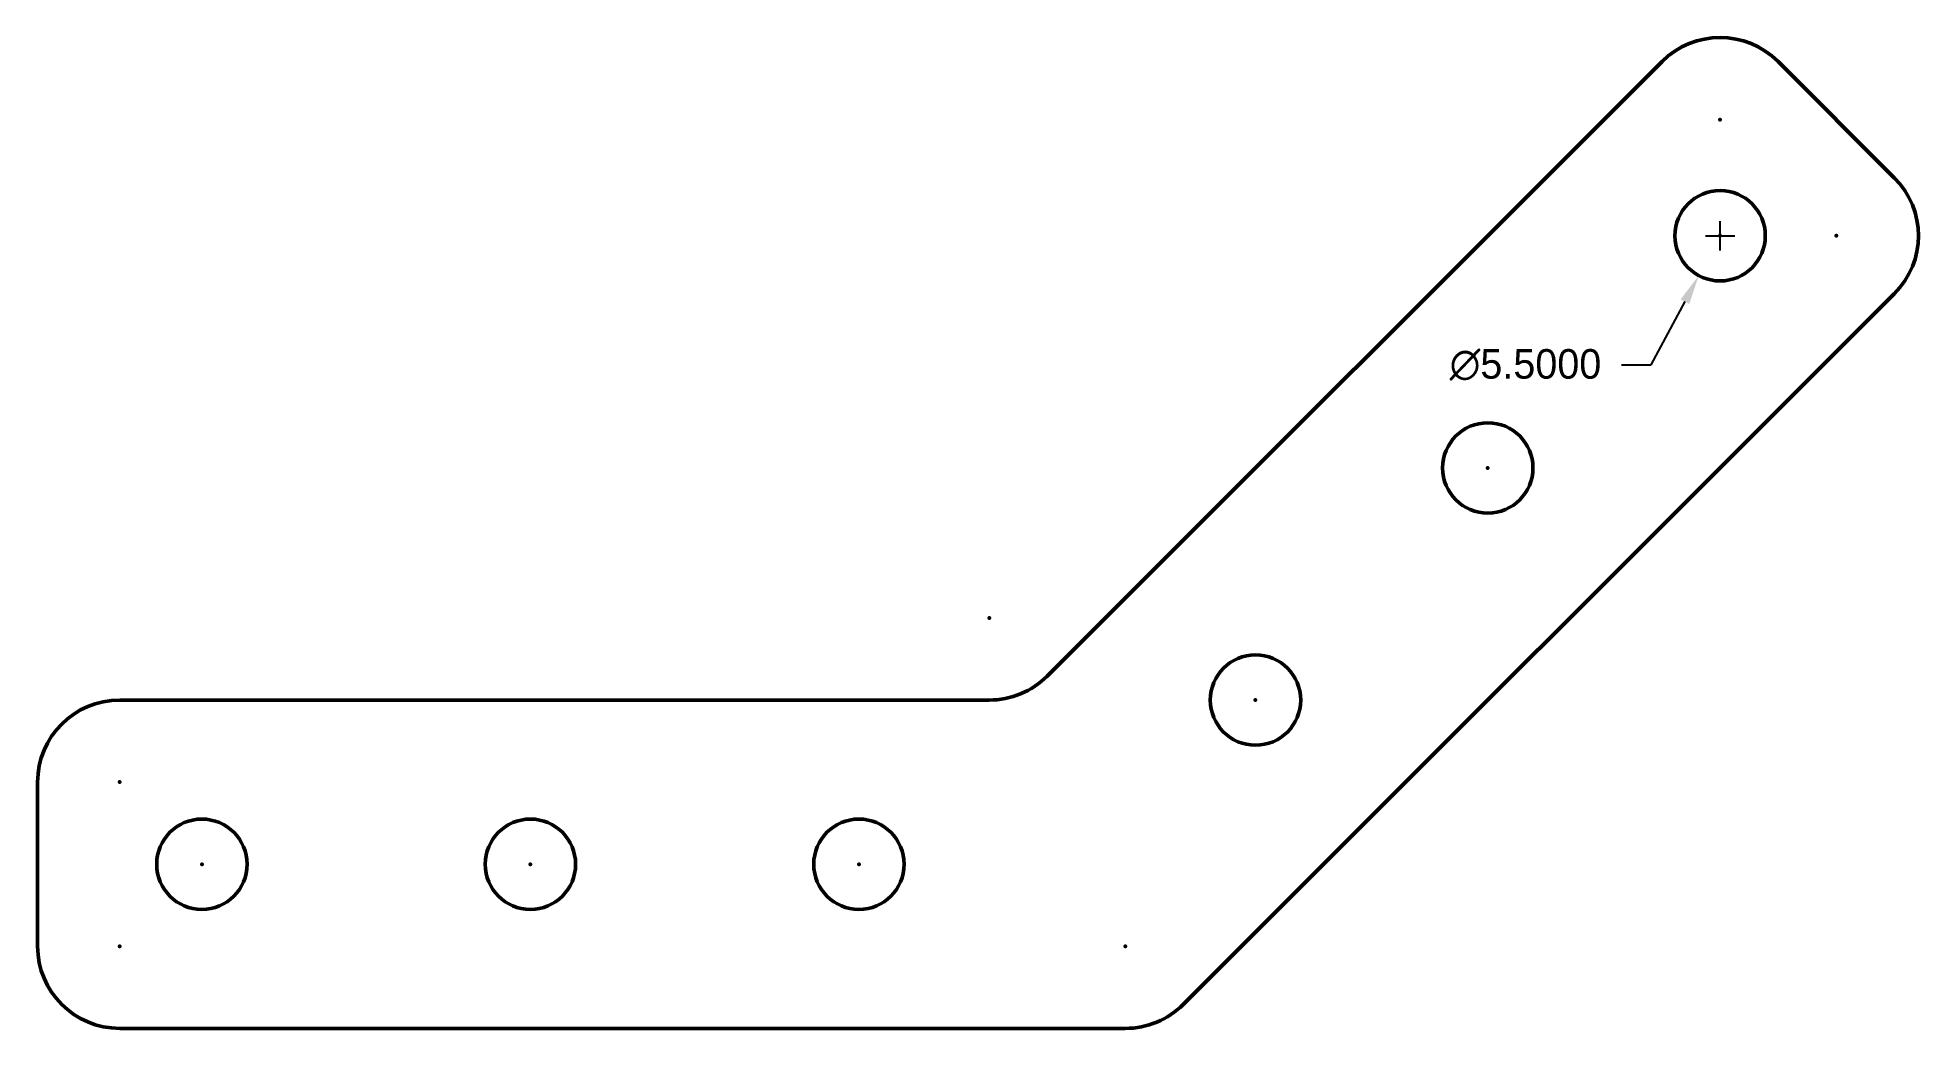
# Model space of a CAD drawing. Header units: millimetres. Extents: x -5 to 109, y 0 to 60.
import ezdxf

# ---------------------------------------------------------------- set-up
doc = ezdxf.new("R2010")
doc.units = ezdxf.units.MM
doc.linetypes.add('Durchgehend', pattern=[0])
for name, color, linetype, lineweight in [('IV_ARC_CENTERS', 7, 'Durchgehend', 50), ('IV_INTERIOR_PROFILES', 7, 'Durchgehend', 50), ('IV_OUTER_PROFILE', 7, 'Durchgehend', 50)]:
    doc.layers.add(name, color=color, linetype=linetype, lineweight=lineweight)
doc.dimstyles.get("Standard").update_dxf_attribs({"dimtxt": 0.18, "dimasz": 0.18, "dimexe": 0.18, "dimexo": 0.0625, "dimgap": 0.09, "dimtad": 0, "dimtih": 1, "dimtoh": 1, "dimdec": 4, "dimzin": 0, "dimdsep": 46, "dimtxsty": 'Standard', "dimcen": 0.09, "dimadec": 0, "dimazin": 0, "dimtfac": 1, "dimtdec": 4, "dimtofl": 0, "dimtmove": 0, "dimatfit": 3, "dimfxl": 1, "dimtolj": 1, "dimtzin": 0, "dimarcsym": 0})

# ---------------------------------------------------------------- blocks, each defined once
blk = doc.blocks.new('*D1')
at = {"color": 0, "lineweight": -2}
for p, q in [((96.53, 48.28), (98.33, 48.28)), ((97.43, 47.38), (97.43, 49.18)), ((93.23, 40.42), (95.29, 44.27)), ((91.43, 40.42), (93.23, 40.42))]:
    blk.add_line(p, q, dxfattribs=at)
at = {"color": 0}
blk.add_solid([(95.02, 44.41), (95.55, 44.13), (96.13, 45.86)], dxfattribs=at)
at = {"layer": 'Defpoints', "color": 0}
for p in [(98.72, 50.71), (96.13, 45.86)]:
    blk.add_point(p, dxfattribs=at)
at = {"color": 0, "insert": (85.58, 40.42), "char_height": 1.8, "attachment_point": 5}
blk.add_mtext('\\A1;∅5.5000', dxfattribs=at)

msp = doc.modelspace()

# ---------------------------------------------------------------- linework, layer by layer
at = {"layer": 'IV_ARC_CENTERS'}
for p in [(97.42641, 55.35534), (97.42641, 48.28427), (104.49747, 48.28427), (83.28427, 34.14214), (52.92893, 25), (69.14214, 20), (0, 15), (5, 10), (25, 10), (45, 10), (0, 5), (61.2132, 5)]:
    msp.add_point(p, dxfattribs=at)
at = {"layer": 'IV_INTERIOR_PROFILES'}
for centre in [(97.42641, 48.28427), (83.28427, 34.14214), (69.14214, 20), (5, 10), (25, 10), (45, 10)]:
    msp.add_circle(centre, 2.75, dxfattribs=at)
at = {"layer": 'IV_OUTER_PROFILE'}
for p, q in [((93.89087, 58.89087), (56.46447, 21.46447)), ((108.03301, 51.81981), (100.96194, 58.89087)), ((64.74874, 1.46447), (108.03301, 44.74874)), ((52.92893, 20), (0, 20)), ((-5, 15), (-5, 5)), ((0, 0), (61.2132, 0))]:
    msp.add_line(p, q, dxfattribs=at)
for centre, start, end in [((97.42641, 55.35534), 45, 135), ((104.49747, 48.28427), 315, 45), ((52.92893, 25), 270, 315), ((0, 15), 90, 180), ((0, 5), 180, 270), ((61.2132, 5), 270, 315)]:
    msp.add_arc(centre, 5, start, end, dxfattribs=at)

# ---------------------------------------------------------------- dimensions: what is measured, and where the dimension line sits
dim = msp.add_diameter_dim_2p(p1=(98.71993, 50.71106), p2=(96.13288, 45.85748), dimstyle='Standard', override={"dimscale": 10})
dim.commit()
dim.dimension.update_dxf_attribs({"geometry": '*D1', "text_midpoint": (85.58198, 40.41508), "dimtype": 163})

doc.saveas('drawing.dxf')
